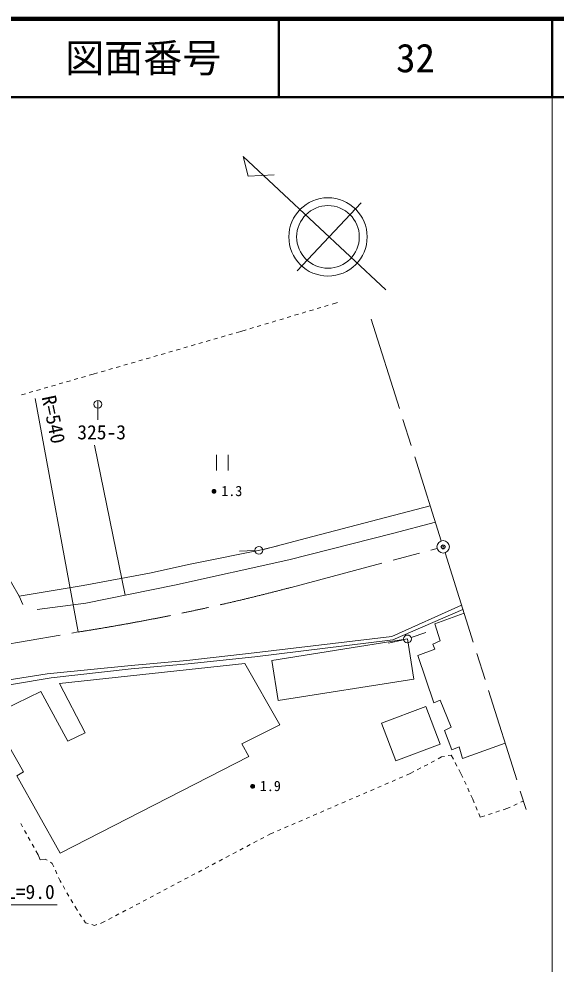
# Model space of a CAD drawing. Units: millimetres, scale not verified. Extents: x 40000 to 680000, y 20000 to 380000.
# Drawn here: x 510702 to 579500, y 258972 to 380000 of the extents above; entities that cross this region are included whole.
import ezdxf
from ezdxf.enums import TextEntityAlignment as Align

# ---------------------------------------------------------------- set-up
doc = ezdxf.new("R2010")
doc.units = ezdxf.units.MM
doc.header["$LTSCALE"] = 1000
doc.header["$PDMODE"] = 32
doc.header["$PDSIZE"] = 500
doc.linetypes.add('CHAIN', pattern=[18.5, 12, -1.5, 3.5, -1.5])
for name, color, linetype, lineweight in [('M-BGD', 7, 'Continuous', 13), ('M-BMK', 2, 'CHAIN', 13), ('M-BMK-SRVR', 3, 'Continuous', 13), ('M-STR-HTXT', 7, 'Continuous', 13), ('M-STR-STRC', 7, 'Continuous', 13), ('M-STR-STRD', 7, 'Continuous', 13), ('M-TTL', 2, 'Continuous', 140), ('M-TTL-BAND', 7, 'Continuous', 13), ('M-TTL-LINE', 7, 'Continuous', 50)]:
    doc.layers.add(name, color=color, linetype=linetype, lineweight=lineweight)
doc.layers.add('M-OTRS', color=6, linetype='Continuous')
doc.layers.add('M-TTL-TXT', color=7, linetype='Continuous')
doc.styles.add('ＭＳ ゴシック', font='')
doc.styles.get('ＭＳ ゴシック').set_extended_font_data('MS Gothic')

msp = doc.modelspace()

# ---------------------------------------------------------------- linework, layer by layer
at = {"layer": 'M-BGD'}
for p, q in [((547933, 342616), (548412, 342759)), ((548891, 342902), (549370, 343045)), ((549849, 343188), (550328, 343331)), ((550807, 343474), (551487, 343677)), ((543142, 341186), (543621, 341329)), ((544100, 341472), (544579, 341615)), ((545058, 341758), (545537, 341901)), ((546016, 342044), (546495, 342187)), ((546975, 342330), (547454, 342473)), ((539109, 339981), (539788, 340184)), ((540267, 340327), (540746, 340470)), ((541225, 340613), (541704, 340756)), ((542184, 340899), (542663, 341043)), ((535658, 338983), (536139, 339122)), ((536619, 339261), (537099, 339400)), ((537579, 339539), (538060, 339678)), ((538540, 339817), (539109, 339981)), ((530855, 337593), (531336, 337732)), ((531816, 337871), (532296, 338010)), ((532776, 338149), (533257, 338288)), ((533737, 338427), (534217, 338566)), ((534698, 338705), (535178, 338844)), ((527013, 336481), (527493, 336620)), ((527973, 336759), (528454, 336898)), ((528934, 337037), (529414, 337176)), ((529895, 337315), (530375, 337454)), ((523171, 335369), (523651, 335508)), ((524131, 335647), (524611, 335786)), ((525092, 335925), (525572, 336064)), ((526052, 336203), (526533, 336342)), ((518736, 334087), (519217, 334226)), ((519697, 334365), (520200, 334510)), ((520200, 334510), (520769, 334674)), ((521249, 334813), (521730, 334952)), ((522210, 335091), (522690, 335230)), ((513933, 332700), (514413, 332839)), ((514893, 332978), (515374, 333117)), ((515854, 333255), (516335, 333394)), ((516815, 333533), (517295, 333671)), ((517776, 333810), (518256, 333949)), ((511050, 331868), (511531, 332007)), ((512011, 332146), (512491, 332284)), ((512972, 332423), (513452, 332562)), ((536018, 324163), (536018, 322163)), ((537518, 324163), (537518, 322163)), ((541922, 312073), (543868, 312534)), ((540937, 311931), (538939, 311827)), ((560936, 300771), (562828, 301420)), ((559976, 300496), (558027, 300047)), ((565698, 285666), (566063, 285742)), ((566063, 285742), (566339, 285220)), ((562612, 284315), (563055, 284548)), ((563497, 284782), (563939, 285015)), ((564382, 285248), (564843, 285490)), ((564843, 285490), (565208, 285566)), ((566573, 284778), (566808, 284337)), ((560328, 283159), (560824, 283374)), ((560824, 283374), (561285, 283616)), ((561728, 283849), (562170, 284082)), ((567042, 283895), (567318, 283374)), ((567318, 283374), (567553, 282860)), ((557574, 281969), (558033, 282167)), ((558492, 282366), (558951, 282564)), ((559410, 282762), (559869, 282961)), ((567760, 282405), (567968, 281951)), ((554820, 280779), (555279, 280977)), ((555738, 281176), (556197, 281374)), ((556656, 281572), (557115, 281771)), ((568176, 281496), (568383, 281041)), ((552066, 279589), (552525, 279787)), ((552984, 279986), (553443, 280184)), ((553902, 280382), (554361, 280581)), ((568591, 280586), (568825, 280073)), ((568825, 280073), (569018, 279616)), ((574984, 279725), (575305, 279879)), ((549312, 278399), (549771, 278597)), ((550230, 278795), (550689, 278994)), ((551148, 279192), (551607, 279390)), ((569212, 279155), (569407, 278694)), ((571790, 278428), (572265, 278583)), ((572740, 278739), (573310, 278925)), ((573310, 278925), (573631, 279078)), ((574082, 279294), (574533, 279510)), ((546558, 277209), (547017, 277407)), ((547476, 277605), (547935, 277804)), ((548394, 278002), (548853, 278200)), ((569601, 278234), (569794, 277776)), ((569794, 277776), (570364, 277963)), ((570839, 278118), (571314, 278273)), ((510931, 276966), (511176, 276530)), ((511420, 276094), (511665, 275658)), ((543805, 276019), (544264, 276217)), ((544722, 276415), (545181, 276614)), ((545640, 276812), (546099, 277010)), ((511909, 275222), (512154, 274786)), ((540759, 274501), (541201, 274735)), ((541644, 274969), (542086, 275202)), ((542528, 275436), (542849, 275606)), ((542849, 275606), (543346, 275820)), ((512398, 274349), (512643, 273913)), ((538991, 273567), (539433, 273801)), ((539875, 274034), (540317, 274268)), ((512887, 273477), (513177, 272960)), ((513177, 272960), (513410, 272314)), ((513410, 272314), (514074, 272404)), ((514074, 272404), (514307, 272266)), ((536339, 272165), (536781, 272399)), ((537223, 272633), (537665, 272866)), ((538107, 273100), (538549, 273333)), ((514738, 272012), (514971, 271874)), ((514971, 271874), (515167, 271438)), ((534570, 271231), (535013, 271464)), ((535455, 271698), (535897, 271932)), ((515371, 270981), (515576, 270525)), ((515780, 270069), (515976, 269632)), ((531918, 269829), (532360, 270063)), ((532802, 270296), (533244, 270530)), ((533686, 270764), (534128, 270997)), ((515976, 269632), (516102, 269414)), ((516353, 268982), (516604, 268549)), ((530150, 268895), (530592, 269128)), ((531034, 269362), (531476, 269595)), ((516855, 268117), (517106, 267685)), ((527497, 267493), (527940, 267726)), ((528382, 267960), (528824, 268194)), ((529266, 268427), (529708, 268661)), ((517357, 267252), (517608, 266820)), ((517859, 266387), (517985, 266170)), ((524845, 266091), (525287, 266325)), ((525729, 266558), (526171, 266792)), ((526613, 267026), (527055, 267259)), ((517985, 266170), (518195, 265847)), ((518467, 265428), (518740, 265009)), ((523077, 265157), (523519, 265390)), ((523961, 265624), (524403, 265858)), ((519013, 264590), (519223, 264268)), ((519223, 264268), (519566, 264168)), ((520046, 264027), (520389, 263927)), ((520389, 263927), (520673, 264025)), ((521145, 264188), (521429, 264286)), ((521429, 264286), (521751, 264456)), ((522193, 264689), (522635, 264923))]:
    msp.add_line(p, q, dxfattribs=at)
for points in [[(511213, 305035), (510717, 306071), (496951, 329989)], [(563376, 317656), (548354, 313741), (542183, 312108), (532639, 310180), (527437, 309049), (518951, 307444), (514054, 306619), (510717, 306071)], [(415174, 279575), (435674, 283091), (460884, 287365), (476285, 289971), (485039, 291303), (498714, 293375), (504883, 293976), (514837, 295617), (525062, 296792), (532363, 297429), (540897, 298321), (558571, 300481), (567568, 304382)], [(540838, 298817), (558454, 300916), (567395, 304929)], [(567718, 303907), (563982, 302542), (564663, 300371), (563695, 299941), (563964, 299295), (561775, 298488), (563838, 292442), (564663, 292774), (566045, 289329), (565202, 288881), (566152, 286396), (567085, 286809), (567534, 285284), (572973, 287264)], [(415064, 280133), (434869, 283533), (460792, 287928), (476130, 290547), (484418, 291803), (498626, 294063), (504797, 294664), (514323, 296126), (525069, 297212), (532209, 297857), (540838, 298817)]]:
    msp.add_lwpolyline(points, dxfattribs=at)
for points in [[(543100, 297860), (560463, 300609), (561278, 295462), (543915, 292713)], [(513518, 293859), (507132, 290809), (511311, 283589), (510450, 283069), (515994, 273157), (540140, 285535), (539243, 287186), (544105, 289608), (539656, 297483), (515904, 294882), (519187, 288585), (516980, 287509)], [(562834, 291976), (557147, 289841), (558965, 284997), (564652, 287132)]]:
    msp.add_lwpolyline(points, close=True, dxfattribs=at)
for centre, radius in [((535691, 319504), 250), ((535691, 319504), 204), ((535691, 319504), 159), ((535691, 319504), 114), ((535691, 319504), 68.2), ((535691, 319504), 22.7), ((541436, 311957), 500), ((560463, 300609), 500), ((540624, 281732), 250), ((540624, 281732), 204), ((540624, 281732), 159), ((540624, 281732), 114), ((540624, 281732), 68.2), ((540624, 281732), 22.7)]:
    msp.add_circle(centre, radius, dxfattribs=at)
at = {"layer": 'M-BMK'}
for p, q in [((555826, 341567), (564797, 313157)), ((545570, 307213), (564265, 312188)), ((565279, 311631), (575657, 278764)), ((467730, 292709), (518297, 301496))]:
    msp.add_line(p, q, dxfattribs=at)
msp.add_arc((477058, 566123), 267822, 278.85775, 284.82179, dxfattribs=at)
at = {"layer": 'M-BMK-SRVR'}
for p, q in [((539430, 362400), (540061, 359878)), ((557676, 345309), (539430, 362400)), ((540061, 359878), (543413, 360022)), ((546328, 347745), (554523, 356441)), ((518297, 301496), (512782, 331388))]:
    msp.add_line(p, q, dxfattribs=at)
for centre, radius in [((550286, 352084), 5016), ((550286, 352084), 4013), ((565038, 312394), 800)]:
    msp.add_circle(centre, radius, dxfattribs=at)
at = {"layer": 'M-OTRS'}
msp.add_point((565038, 312394), dxfattribs=at)
at = {"layer": 'M-STR-HTXT'}
msp.add_line((485407, 266555), (515607, 266555), dxfattribs=at)
at = {"layer": 'M-STR-STRC'}
for p, q in [((520819, 331153), (520819, 328653)), ((524293, 306211), (520377, 325413))]:
    msp.add_line(p, q, dxfattribs=at)
msp.add_circle((520819, 330653), 500, dxfattribs=at)
at = {"layer": 'M-STR-STRD'}
msp.add_lwpolyline([(513031, 304358), (519274, 305201), (530648, 307489), (545287, 310727), (558562, 314108), (564034, 315572)], dxfattribs=at)
at = {"layer": 'M-TTL'}
msp.add_line((680000, 380000), (40000, 380000), dxfattribs=at)
at = {"layer": 'M-TTL-BAND'}
msp.add_line((579000, 20000), (579000, 370000), dxfattribs=at)
at = {"layer": 'M-TTL-LINE'}
for p, q in [((543997, 380000), (543997, 370000)), ((579000, 380000), (579000, 370000)), ((40000, 370000), (680000, 370000))]:
    msp.add_line(p, q, dxfattribs=at)

# ---------------------------------------------------------------- texts
at = {"layer": 'M-BGD', "style": 'ＭＳ ゴシック'}
for s, p in [('1.3', (536624, 318499)), ('1.9', (541557, 280727))]:
    msp.add_text(s, height=1320, dxfattribs=at).set_placement(p, align=Align.BOTTOM_LEFT)
at = {"layer": 'M-BMK-SRVR', "style": 'ＭＳ ゴシック'}
msp.add_text('R=540', height=1833, rotation=281.934, dxfattribs=at).set_placement((514504, 331763), align=Align.MIDDLE_LEFT)
at = {"layer": 'M-STR-HTXT', "style": 'ＭＳ ゴシック'}
msp.add_text('ヒューム管φ300\u3000\u3000L=9.0', height=1833, dxfattribs=at).set_placement((500607, 266755), align=Align.BOTTOM_CENTER)
at = {"layer": 'M-STR-STRC', "style": 'ＭＳ ゴシック'}
msp.add_text('325-3', height=1833, dxfattribs=at).set_placement((518182, 327077), align=Align.MIDDLE_LEFT)
at = {"layer": 'M-TTL-TXT', "style": 'ＭＳ ゴシック'}
for s, p in [('図面番号', (526622, 375000)), ('32', (561497, 375000))]:
    msp.add_text(s, height=3666, dxfattribs=at).set_placement(p, align=Align.MIDDLE_CENTER)

doc.saveas('drawing.dxf')
